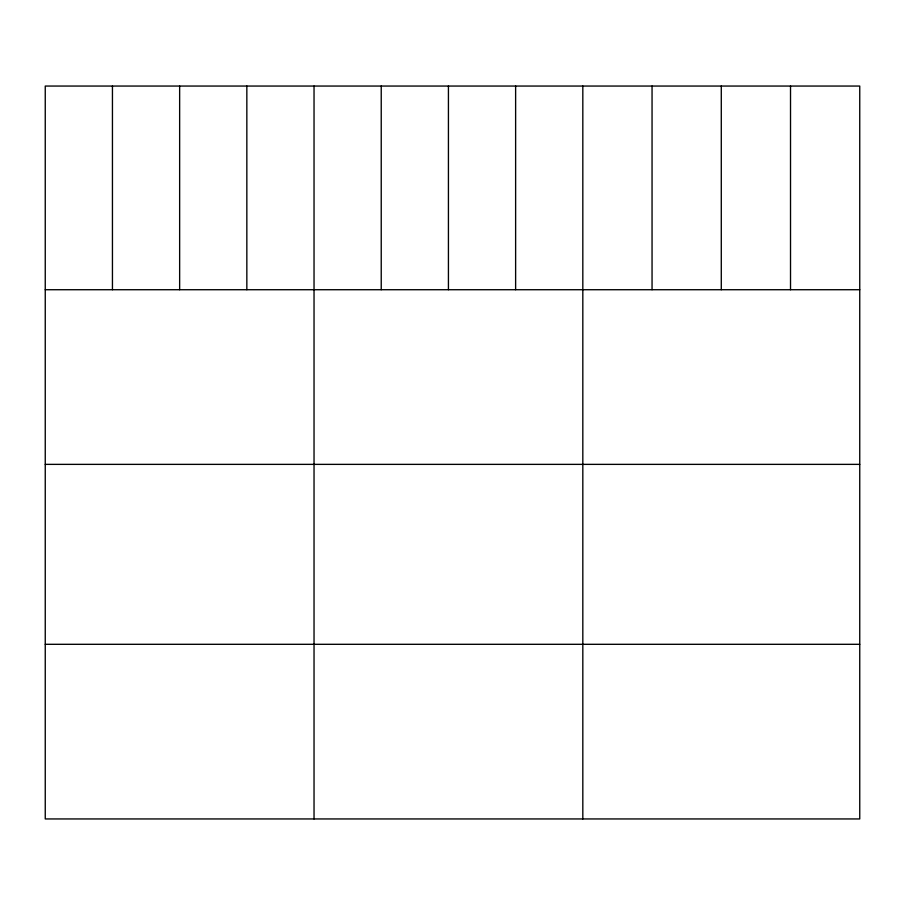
<?xml version="1.0" encoding="UTF-8"?>
<svg xmlns="http://www.w3.org/2000/svg" width="905" height="905" viewBox="0 0 905 905"><rect width="100%" height="100%" fill="white"/><g stroke="black" fill="none" stroke-linecap="round" stroke-linejoin="round"><path stroke-width="1.36" d="M859.75 289.724L859.75 818.946L45.25 818.946L45.25 86.054L859.75 86.054L859.75 289.724L45.25 289.724M45.25 464.367L859.75 464.367M45.25 644.303L859.75 644.303M790.518 86.054L790.518 289.724M721.285 86.054L721.285 289.724M652.053 86.054L652.053 289.724M582.82 86.054L582.82 818.946M515.624 86.054L515.624 289.724M448.428 86.054L448.428 289.724M381.231 86.054L381.231 289.724M314.035 86.054L314.035 818.946M246.839 86.054L246.839 289.724M179.643 86.054L179.643 289.724M112.446 86.054L112.446 289.724"/></g></svg>
